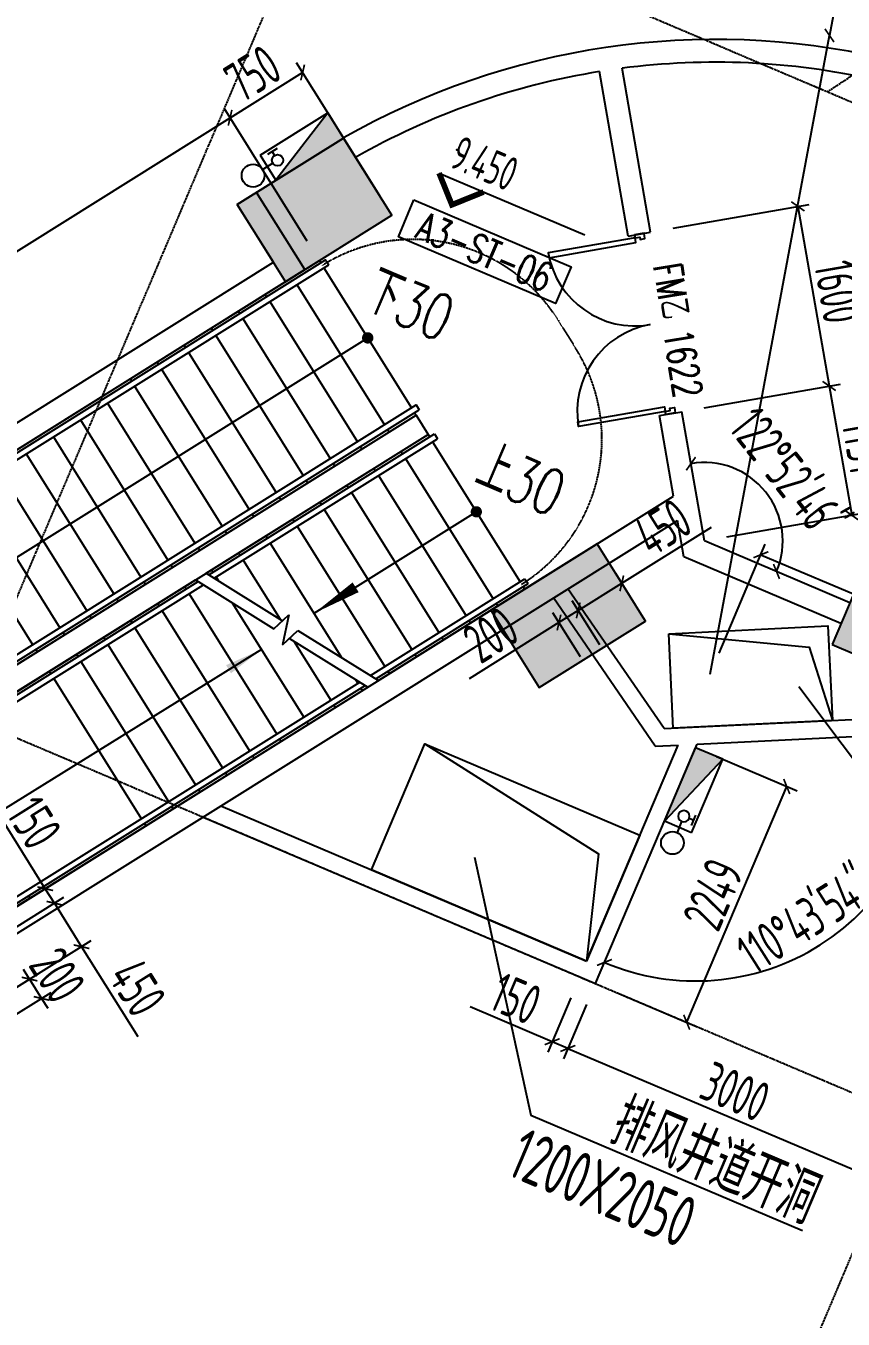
# Model space of a CAD drawing. Extents: x 11778731 to 12007717, y -6694179 to -6363962.
# Drawn here: x 11930312 to 11937485, y -6424865 to -6413515 of the extents above; entities that cross this region are included whole.
import ezdxf
from ezdxf.enums import TextEntityAlignment as Align
from ezdxf.xclip import XClip

# ---------------------------------------------------------------- set-up
doc = ezdxf.new("R2010")
doc.units = 0
doc.header["$LTSCALE"] = 10
doc.header["$MEASUREMENT"] = 0
doc.header["$XCLIPFRAME"] = 0
for name, pattern in [('A3-RG-axis-100$0$CENTER', [2, 1.25, -0.25, 0.25, -0.25]), ('A3-RI-3F$0$DASH', [0.35, 0.25, -0.1]), ('A3-RV-3F$0$DASH', [0.35, 0.25, -0.1])]:
    doc.linetypes.add(name, pattern=pattern)
for name, color, linetype in [('A3-RB-3F-100$0$A-DIMS-100', 1, 'Continuous'), ('A3-RG-axis-100$0$A-GRID', 1, 'A3-RG-axis-100$0$CENTER'), ('A3-RI-3F$0$A-DOOR', 32, 'Continuous'), ('A3-RI-3F$0$A-FLOR-CURT', 55, 'Continuous'), ('A3-RI-3F$0$A-STRS-HRAL', 80, 'Continuous'), ('A3-RI-3F$0$A-WALL', 7, 'Continuous'), ('A3-RM-3F$0$0P-FE-FH-P', 41, 'A3-RM-3F$0$YJdef_FE-FH_LINE_F'), ('A3-RM-3F$0$0P-FE-FH-V', 141, 'Continuous'), ('A3-RM-3F$0$0P-FE-HY', 141, 'Continuous'), ('A3-RM-3F$0$A-EQPM', 55, 'Continuous'), ('A3-RS-1F$0$A-HATH-GRAY', 8, 'Continuous'), ('A3-RS-1F$0$A-WALL', 7, 'Continuous'), ('A3-RV-3F$0$A-STRS', 50, 'Continuous'), ('A3-RV-3F$0$A-STRS-HRAL', 80, 'Continuous'), ('A3-RV-3F$0$A-SYMB-STRS', 1, 'Continuous'), ('A3-SYMB-3F-100$0$A-SYMB', 4, 'Continuous'), ('A3-SYMB-3F-100$0$A-SYMB-AREA', 4, 'Continuous'), ('A3-SYMB-3F-100$0$A-SYMB-DOOR', 3, 'Continuous'), ('A3-SYMB-3F-100$0$A-SYMB-DOOR1', 3, 'Continuous'), ('A3-SYMB-3F-100$0$A-SYMB-DOOR2', 3, 'Continuous'), ('A3-SYMB-3F-100$0$A-SYMB-DOOR3', 3, 'Continuous'), ('A3-SYMB-3F-100$0$A-SYMB-NAME', 4, 'Continuous'), ('A3-SYMB-3F-100$0$A-SYMB-NAME-E', 4, 'Continuous'), ('A3-SYMB-3F-100$0$A-SYMB-NUMB-T', 4, 'Continuous'), ('A3-SYMB-3F-100$0$A-SYMB-STRS', 1, 'Continuous')]:
    doc.layers.add(name, color=color, linetype=linetype)
doc.styles.add('A3-RB-3F-100$0$XD2008', font='xd-hzs.shx', dxfattribs={"width": 0.7, "bigfont": 'xd-hztxt.shx'})
doc.styles.add('A3-RM-3F$0$hz1', font='hzs.shx', dxfattribs={"width": 0.75, "bigfont": 'hztxt.shx'})
doc.styles.add('A3-SYMB-3F-100$0$ECADI', font='hzs.shx', dxfattribs={"width": 0.7, "bigfont": 'hztxt.shx'})
doc.styles.add('A3-SYMB-3F-100$0$ECADI-TXT', font='simplex.shx', dxfattribs={"bigfont": 'hztxt.shx'})
doc.styles.add('A3-SYMB-3F-100$0$XD2008', font='hzs.shx', dxfattribs={"width": 0.7, "bigfont": 'hztxt.shx'})
doc.linetypes.add('A3-RM-3F$0$YJdef_FE-FH_LINE_F', pattern='A,4,-0.2,["F",A3-RM-3F$0$hz1,S=0.2,R=0,X=-0.1,Y=-0.1],-0.1', length=4.3)
doc.dimstyles.new('A3-RB-3F-100$0$XD100', dxfattribs={"dimscale": 100, "dimtxt": 3.5, "dimasz": 1.5, "dimexe": 1, "dimexo": 2, "dimgap": 0.5, "dimtad": 1, "dimdec": 0, "dimdsep": 46, "dimtxsty": 'A3-RB-3F-100$0$XD2008', "dimcen": 2.5, "dimclrt": 4, "dimaunit": 1, "dimadec": 0, "dimazin": 0, "dimtfac": 1, "dimtdec": 0, "dimtix": 1, "dimtmove": 0, "dimatfit": 3, "dimfxl": 0, "dimtolj": 1, "dimtzin": 0, "dimarcsym": 0})
doc.dimstyles.new('A3-RB-3F-100$0$XD100$0', dxfattribs={"dimscale": 100, "dimtxt": 3.5, "dimasz": 1, "dimexe": 1, "dimexo": 2, "dimgap": 0.5, "dimtad": 1, "dimdec": 0, "dimdsep": 46, "dimtxsty": 'A3-RB-3F-100$0$XD2008', "dimblk1": 'A3-RB-3F-100$0$_ARCHTICK', "dimblk2": 'A3-RB-3F-100$0$_ARCHTICK', "dimsah": 1, "dimcen": 2.5, "dimclrt": 4, "dimaunit": 1, "dimadec": 0, "dimazin": 0, "dimtfac": 1, "dimtdec": 0, "dimtix": 1, "dimtmove": 0, "dimatfit": 3, "dimfxl": 0, "dimtolj": 1, "dimtzin": 0, "dimarcsym": 0})

# ---------------------------------------------------------------- blocks, each defined once
blk = doc.blocks.new('A3-RV-3F')
at = {"layer": 'A3-RV-3F$0$A-STRS'}
for points in [[(11926598, -6419505), (11932888, -6415574), (11932901, -6415596)], [(11932927, -6415638), (11933696, -6416868)], [(11932413, -6415871), (11932426, -6415892)], [(11932690, -6415786), (11933458, -6417016)], [(11932453, -6415935), (11933221, -6417165)], [(11932175, -6416020), (11932189, -6416041)], [(11932215, -6416083), (11932983, -6417313)], [(11931938, -6416168), (11931951, -6416189)], [(11931978, -6416232), (11932746, -6417461)], [(11931700, -6416316), (11931714, -6416338)], [(11931740, -6416380), (11932509, -6417610)], [(11931463, -6416465), (11931476, -6416486)], [(11931503, -6416528), (11932271, -6417758)], [(11931226, -6416613), (11931239, -6416634)], [(11931265, -6416677), (11932034, -6417906)], [(11931028, -6416825), (11931796, -6418055)], [(11933722, -6416910), (11933736, -6416931)], [(11928111, -6420446), (11933736, -6416931)], [(11930790, -6416973), (11931559, -6418203)], [(11930553, -6417122), (11931321, -6418352)], [(11931894, -6418318), (11933842, -6417101), (11933855, -6417122)], [(11933485, -6417059), (11933498, -6417080)], [(11933247, -6417207), (11933261, -6417228)], [(11933604, -6417249), (11933617, -6417271)], [(11933881, -6417165), (11934650, -6418394)], [(11930315, -6417270), (11931084, -6418500)], [(11933010, -6417355), (11933023, -6417376)], [(11933644, -6417313), (11934412, -6418543)], [(11930078, -6417419), (11930846, -6418648)], [(11933367, -6417398), (11933380, -6417419)], [(11933406, -6417461), (11934175, -6418691)], [(11929841, -6417567), (11930609, -6418797)], [(11932773, -6417504), (11932786, -6417525)], [(11933129, -6417546), (11933142, -6417567)], [(11932535, -6417652), (11932548, -6417673)], [(11932892, -6417694), (11932905, -6417716)], [(11933169, -6417610), (11933937, -6418839)], [(11929603, -6417715), (11930371, -6418945)], [(11932298, -6417800), (11932311, -6417822)], [(11932931, -6417758), (11933700, -6418988)], [(11932654, -6417843), (11932668, -6417864)], [(11932694, -6417906), (11933462, -6419136)], [(11932060, -6417949), (11932073, -6417970)], [(11932417, -6417991), (11932430, -6418012)], [(11931823, -6418097), (11931836, -6418118)], [(11932179, -6418140), (11932193, -6418161)], [(11932457, -6418055), (11933083, -6419058)], [(11931585, -6418246), (11931598, -6418267)], [(11932219, -6418203), (11932543, -6418722)], [(11926188, -6421913), (11926175, -6421891), (11931800, -6418377)], [(11931942, -6418288), (11931955, -6418309)], [(11931982, -6418352), (11932003, -6418385)], [(11931348, -6418394), (11931361, -6418415)], [(11931704, -6418436), (11931718, -6418458)], [(11931744, -6418500), (11932513, -6419730)], [(11934676, -6418437), (11934689, -6418458), (11933407, -6419259)], [(11931110, -6418542), (11931124, -6418564)], [(11931467, -6418585), (11931480, -6418606)], [(11932123, -6418578), (11932750, -6419581)], [(11934439, -6418585), (11934452, -6418606)], [(11930873, -6418691), (11930886, -6418712)], [(11931507, -6418648), (11932275, -6419878)], [(11930635, -6418839), (11930649, -6418860)], [(11931230, -6418733), (11931243, -6418754)], [(11931269, -6418797), (11932038, -6420026)], [(11934201, -6418733), (11934215, -6418755)], [(11930992, -6418881), (11931005, -6418903)], [(11931032, -6418945), (11931800, -6420175)], [(11932664, -6418914), (11932988, -6419433)], [(11933964, -6418882), (11933977, -6418903)], [(11930398, -6418987), (11930411, -6419009)], [(11930755, -6419030), (11930768, -6419051)], [(11933726, -6419030), (11933740, -6419051)], [(11930517, -6419178), (11930530, -6419199)], [(11930794, -6419093), (11931563, -6420323)], [(11933489, -6419179), (11933502, -6419200)], [(11930557, -6419242), (11931325, -6420472)], [(11933204, -6419251), (11933225, -6419284)], [(11931352, -6420514), (11931365, -6420535), (11933312, -6419318)], [(11933251, -6419327), (11933265, -6419348)], [(11933014, -6419475), (11933027, -6419496)], [(11932777, -6419624), (11932790, -6419645)], [(11932539, -6419772), (11932552, -6419793)], [(11932302, -6419920), (11932315, -6419942)], [(11932064, -6420069), (11932077, -6420090)], [(11931827, -6420217), (11931840, -6420238)], [(11931589, -6420366), (11931603, -6420387)], [(11930347, -6421171), (11931365, -6420535)], [(11930334, -6421150), (11930347, -6421171), (11927023, -6423248), (11927010, -6423227)]]:
    blk.add_lwpolyline(points, dxfattribs=at)
at = {"layer": 'A3-RV-3F$0$A-STRS-HRAL'}
for p, q in [((11931918, -6418333), (11933897, -6417096)), ((11931965, -6418362), (11933924, -6417138)), ((11933336, -6419215), (11934692, -6418368)), ((11934692, -6418368), (11934719, -6418410)), ((11933383, -6419245), (11934719, -6418410))]:
    blk.add_line(p, q, dxfattribs=at)
for points in [[(11926622, -6419519), (11932943, -6415569), (11932970, -6415612)], [(11926669, -6419549), (11932970, -6415612)], [(11928061, -6420389), (11933738, -6416841), (11933765, -6416884)], [(11928087, -6420431), (11933765, -6416884)], [(11933897, -6417096), (11933924, -6417138)], [(11926146, -6421939), (11931823, -6418392)], [(11926173, -6421982), (11931871, -6418421)], [(11926941, -6423211), (11933242, -6419274)], [(11926941, -6423211), (11926967, -6423254), (11933289, -6419304)]]:
    blk.add_lwpolyline(points, dxfattribs=at)
at = {"layer": 'A3-RV-3F$0$A-SYMB-STRS'}
for p, q in [((11927545, -6419856), (11933312, -6416253)), ((11932841, -6418670), (11934265, -6417779)), ((11931800, -6418377), (11932489, -6418806)), ((11931894, -6418318), (11932565, -6418735)), ((11932489, -6418806), (11932620, -6418684)), ((11932620, -6418684), (11932564, -6418947)), ((11932564, -6418947), (11932700, -6418820)), ((11932700, -6418820), (11933407, -6419259)), ((11932625, -6418890), (11933312, -6419318)), ((11932380, -6418988), (11926599, -6422570))]:
    blk.add_line(p, q, dxfattribs=at)
at = {"layer": 'A3-RV-3F$0$A-SYMB-STRS', "linetype": 'A3-RV-3F$0$DASH'}
blk.add_lwpolyline([(11932914, -6415617, -0.415244), (11934984, -6416099), (11935137, -6416344, -0.415244), (11934663, -6418415)], format="xyb", dxfattribs=at)
at = {"layer": 'A3-RV-3F$0$A-SYMB-STRS', "extrusion": (6.84426e-15, 1.20972e-14, -1), "const_width": 50, "elevation": 0}
for points in [[(-11933287, -6416255, -1), (-11933337, -6416251, -1)], [(-11934241, -6417781, -1), (-11934290, -6417778, -1)]]:
    blk.add_lwpolyline(points, format="xyb", close=True, dxfattribs=at)
at = {"layer": 'A3-RV-3F$0$A-SYMB-STRS'}
blk.add_lwpolyline([(11932841, -6418670, 0, 100, 0), (11933206, -6418442, 100, 100, 0)], format="xyseb", dxfattribs=at)
at = {"layer": 'A3-RV-3F$0$A-SYMB-STRS', "extrusion": (2.86986e-09, 6.12683e-09, -1)}
blk.add_solid([(-11932069, -6419125, 0), (-11932112, -6419197, 0), (-11932380, -6418988, 0)], dxfattribs=at)
blk = doc.blocks.new('A3-RI-3F$0$J-双扇门-1600')
for points in [[(-800, 0), (-773, 0), (-773, 43), (-752, 43), (-752, 85), (-800, 85)], [(-773, 0), (-773, -773), (-731, -773), (-731, 0)], [(773, 0), (773, -773), (731, -773), (731, 0)], [(800, 0), (773, 0), (773, 43), (752, 43), (752, 85), (800, 85)]]:
    blk.add_lwpolyline(points, close=True)
for centre, start, end in [((-773, 0), 270, 360), ((773, 0), 180, 270)]:
    blk.add_arc(centre, 773, start, end)
blk = doc.blocks.new('A3-RI-3F')
at = {"layer": 'A3-RI-3F$0$A-FLOR-CURT', "color": 170, "linetype": 'A3-RI-3F$0$DASH', "const_width": 50}
blk.add_lwpolyline([(11926493, -6396565, 0.052123), (11917489, -6394434), (11917228, -6394435), (11916164, -6395948), (11915379, -6395377, 0.263888), (11909910, -6402375), (11909461, -6410947, 0.270782), (11913854, -6418314, 0.242696), (11921643, -6418532), (11929176, -6413825, -0.244698), (11942986, -6412739), (11948447, -6415057, 0.668179), (11951083, -6412467), (11948801, -6406818, 0.221695), (11943856, -6402207), (11926494, -6396566)], format="xyb", dxfattribs=at)
at = {"layer": 'A3-RI-3F$0$A-STRS-HRAL'}
for radius in [15000, 14850]:
    blk.add_arc((11937125, -6426546), radius, 67, 122, dxfattribs=at)
at = {"layer": 'A3-RI-3F$0$A-WALL'}
for p, q in [((11935598, -6415359), (11935346, -6413915)), ((11935795, -6415324), (11935544, -6413887)), ((11932167, -6415082), (11933100, -6414499)), ((11932761, -6415654), (11932337, -6414976)), ((11932485, -6415590), (11932167, -6415082)), ((11935598, -6415359), (11935795, -6415324)), ((11925332, -6420296), (11932761, -6415654)), ((11925395, -6420020), (11932485, -6415590)), ((11935872, -6416935), (11936069, -6416901)), ((11936267, -6418035), (11936069, -6416901)), ((11926069, -6421722), (11933736, -6416931)), ((11933736, -6416931), (11933842, -6417101)), ((11935995, -6417642), (11935872, -6416935)), ((11926175, -6421891), (11933842, -6417101)), ((11926000, -6423888), (11935995, -6417642)), ((11926224, -6423983), (11936032, -6417855)), ((11936088, -6418176), (11936032, -6417855)), ((11937544, -6418577), (11936267, -6418035)), ((11937466, -6418761), (11936088, -6418176)), ((11935913, -6419682), (11935070, -6418456)), ((11935836, -6419836), (11934943, -6418535)), ((11935913, -6419682), (11939829, -6419491)), ((11936203, -6419818), (11939930, -6419636)), ((11935231, -6421723), (11936036, -6419826)), ((11935311, -6421920), (11936203, -6419818)), ((11935836, -6419836), (11936036, -6419826)), ((11932022, -6420361), (11935231, -6421723)), ((11931867, -6420458), (11935311, -6421920))]:
    blk.add_line(p, q, dxfattribs=at)
for radius, start, end in [(6600, 77.148, 119.6615), (6400, 77.4686, 97.3761), (6400, 99.1674, 119.6615)]:
    blk.add_arc((11936366, -6420234), radius, start, end, dxfattribs=at)
at = {"layer": 'A3-RI-3F$0$A-DOOR', "rotation": 279.8794544605569}
blk.add_blockref('A3-RI-3F$0$J-双扇门-1600', (11935791, -6416137), dxfattribs=at)
blk = doc.blocks.new('A3-RG-axis-100')
at = {"layer": 'A3-RG-axis-100$0$A-GRID'}
for p, q in [((11907163.4, -6401280.8), (11992184.7, -6437370.3)), ((11937347.4, -6414093.2), (11955262.9, -6402285.8)), ((11906717.6, -6409782.5), (11989058.9, -6444734.3)), ((11932913.4, -6412211.1), (11914822.5, -6454830.7)), ((11941198, -6415727.7), (11923107, -6458347.2))]:
    blk.add_line(p, q, dxfattribs=at)
for radius, start, end in [(294300, 57.267208, 69.150423), (288800, 57.079997, 69.144838)]:
    blk.add_arc((11778730.7, -6694178.7), radius, start, end, dxfattribs=at)
blk = doc.blocks.new('A3-SYMB-3F-100$0$ECADI-TAG-NAME')
at = {"layer": 'A3-SYMB-3F-100$0$A-SYMB-NAME', "style": 'A3-SYMB-3F-100$0$ECADI-TXT', "width": 0.7}
blk.add_attdef('CHINESENAME', (1.86, 1.53), '', height=4, dxfattribs=at)
at = {"layer": 'A3-SYMB-3F-100$0$A-SYMB-NAME-E', "style": 'A3-SYMB-3F-100$0$ECADI-TXT', "width": 0.7}
blk.add_attdef('ENGLISHLOW', (2.18, 6.96), '', height=2.5, dxfattribs=at)
blk = doc.blocks.new('A3-SYMB-3F-100$0$ECADI-TAG-ROOM')
at = {"layer": 'A3-SYMB-3F-100$0$A-SYMB-AREA', "style": 'A3-SYMB-3F-100$0$ECADI', "width": 0.7}
blk.add_attdef('340M2', text='', height=2.5, dxfattribs=at).set_placement((7.17, -1.75), align=Align.MIDDLE_LEFT)
at = {"layer": 'A3-SYMB-3F-100$0$A-SYMB-NAME', "style": 'A3-SYMB-3F-100$0$ECADI', "width": 0.7}
blk.add_attdef('CHINESENAME', (-5.13, 0.09), '', height=4.5, dxfattribs=at)
at = {"layer": 'A3-SYMB-3F-100$0$A-SYMB-NAME-E', "style": 'A3-SYMB-3F-100$0$ECADI', "width": 0.7}
for tag, p in [('ENGLISHHIGH', (-5.13, 8.04)), ('ENGLISHLOW', (-5.13, 4.84))]:
    blk.add_attdef(tag, p, '', height=2.5, dxfattribs=at)
blk = doc.blocks.new('A3-SYMB-3F-100$0$ECADI-TAG-DOOR')
at = {"layer": 'A3-SYMB-3F-100$0$A-SYMB-DOOR', "style": 'A3-SYMB-3F-100$0$ECADI-TXT', "width": 0.7}
for tag, p in [('门窗主编号1', (-6.41, 7.26)), ('门窗主编号2', (2.08, 7.26))]:
    blk.add_attdef(tag, p, '', height=2.5, dxfattribs=at)
at = {"layer": 'A3-SYMB-3F-100$0$A-SYMB-DOOR', "style": 'A3-SYMB-3F-100$0$ECADI-TXT', "width": 0.7, "flags": 1}
for tag, p in [('洞口尺寸(宽X高)', (-6.42, 1.62)), ('备注', (-6.39, -1.21))]:
    blk.add_attdef(tag, p, '', height=2.5, dxfattribs=at)
at = {"layer": 'A3-SYMB-3F-100$0$A-SYMB-DOOR1', "style": 'A3-SYMB-3F-100$0$ECADI-TXT', "width": 0.7}
blk.add_attdef('门窗辅编号1', (-6.41, 4.41), '', height=2.5, dxfattribs=at)
at = {"layer": 'A3-SYMB-3F-100$0$A-SYMB-DOOR2', "style": 'A3-SYMB-3F-100$0$ECADI-TXT', "width": 0.7}
blk.add_attdef('门窗辅编号2', (-2.86, 4.41), '', height=2.5, dxfattribs=at)
at = {"layer": 'A3-SYMB-3F-100$0$A-SYMB-DOOR3', "style": 'A3-SYMB-3F-100$0$ECADI-TXT', "width": 0.7}
blk.add_attdef('门窗辅编号3', (2.32, 4.41), '', height=2.5, dxfattribs=at)
blk = doc.blocks.new('A3-SYMB-3F-100$0$ECADI-TAG-HGHT（国标）')
at = {"color": 1}
blk.add_line((-2.12, 2.12), (11.77, 2.12), dxfattribs=at)
at = {"color": 1, "const_width": 0.5}
blk.add_lwpolyline([(-2.12, 2.12), (0, 0), (2.12, 2.12)], dxfattribs=at)
at = {"color": 1}
blk.add_point((-1.48, 4.6), dxfattribs=at)
at = {"style": 'A3-SYMB-3F-100$0$XD2008', "width": 0.7}
blk.add_attdef('FL', text='', height=3, dxfattribs=at).set_placement((-2.69, 2.97), align=Align.RIGHT)
for tag, p in [('F.F.L.', (2.28, 2.97)), ('T.O.S.', (2.28, -1.1))]:
    blk.add_attdef(tag, p, '', height=3, dxfattribs=at)
blk = doc.blocks.new('A3-SYMB-3F-100$0$ECADI-TAG-CODE')
at = {"layer": 'A3-SYMB-3F-100$0$A-SYMB-NUMB-T', "color": 1}
blk.add_lwpolyline([(0, 3.5), (15, 3.5), (15, 0), (0, 0)], close=True, dxfattribs=at)
at = {"layer": 'A3-SYMB-3F-100$0$A-SYMB-NUMB-T', "style": 'A3-SYMB-3F-100$0$ECADI-TXT', "width": 0.7}
blk.add_attdef('CODE', text='', height=2.5, dxfattribs=at).set_placement((7.5, 1.75), align=Align.MIDDLE_CENTER)
blk = doc.blocks.new('A3-SYMB-3F-100')
at = {"layer": 'A3-SYMB-3F-100$0$A-SYMB'}
for points in [[(11937096, -6419313), (11939775, -6422879), (11942003, -6423825)], [(11934250, -6420811), (11934743, -6423074), (11937129, -6424086)]]:
    blk.add_lwpolyline(points, dxfattribs=at)
ref = blk.add_blockref('A3-SYMB-3F-100$0$ECADI-TAG-HGHT（国标）', (11934051, -6415085), dxfattribs=dict(at, xscale=100, yscale=100.0000000002328, rotation=337))
ref.add_attrib('F.F.L.', '9.450', (11934016, -6414748), dxfattribs={"layer": '0', "height": 300, "rotation": 337, "style": 'A3-SYMB-3F-100$0$XD2008', "width": 0.7})
at = {"layer": 'A3-SYMB-3F-100$0$A-SYMB', "xscale": 100.0000000100172, "yscale": 100.0000000002328, "zscale": 100, "rotation": 337}
blk.add_blockref('A3-SYMB-3F-100$0$ECADI-TAG-CODE', (11933581, -6415365), dxfattribs=at).add_auto_attribs({'CODE': 'A3-ST-06'})
at = {"layer": 'A3-SYMB-3F-100$0$A-SYMB'}
ref = blk.add_blockref('A3-SYMB-3F-100$0$ECADI-TAG-ROOM', (11935878, -6423521), dxfattribs=dict(at, xscale=99.99999999989046, yscale=100.0000000001164, rotation=337))
ref.add_attrib('CHINESENAME', '排风井道开洞', (11935410, -6423312), dxfattribs={"height": 450, "rotation": 337, "style": 'A3-SYMB-3F-100$0$ECADI', "width": 0.7})
ref = blk.add_blockref('A3-SYMB-3F-100$0$ECADI-TAG-ROOM', (11934985, -6423800), dxfattribs=dict(at, xscale=99.99999999989046, yscale=100.0000000001164, rotation=337))
ref.add_attrib('CHINESENAME', '1200X2050', (11934517, -6423592), dxfattribs={"height": 450, "rotation": 337, "style": 'A3-SYMB-3F-100$0$ECADI', "width": 0.7})
at = {"layer": 'A3-SYMB-3F-100$0$A-SYMB-DOOR'}
ref = blk.add_blockref('A3-SYMB-3F-100$0$ECADI-TAG-DOOR', (11935215, -6416449, -333), dxfattribs=dict(at, xscale=99.999999999973, yscale=100.0000000000001, zscale=100, rotation=279.3354137470328))
ref.add_attrib('门窗主编号1', 'FM乙', dxfattribs={"height": 250, "rotation": 279.3354, "style": 'A3-SYMB-3F-100$0$ECADI-TXT', "width": 0.7}).set_placement((11935896, -6416103, -333), align=Align.RIGHT)
ref.add_attrib('门窗主编号2', '1622', (11935908, -6416202), dxfattribs={"height": 250, "rotation": 279.3354, "style": 'A3-SYMB-3F-100$0$ECADI-TXT', "width": 0.7})
at = {"layer": 'A3-SYMB-3F-100$0$A-SYMB-STRS'}
ref = blk.add_blockref('A3-SYMB-3F-100$0$ECADI-TAG-NAME', (11933024, -6416064), dxfattribs=dict(at, xscale=100, yscale=99.99999999999999, rotation=337))
ref.add_attrib('CHINESENAME', '下30', (11933254, -6415996), dxfattribs={"height": 400, "rotation": 337, "style": 'A3-SYMB-3F-100$0$ECADI-TXT', "oblique": 360, "width": 0.7})
ref = blk.add_blockref('A3-SYMB-3F-100$0$ECADI-TAG-NAME', (11934000, -6417600), dxfattribs=dict(at, xscale=100, yscale=99.99999999999999, rotation=337))
ref.add_attrib('CHINESENAME', '上30', (11934230, -6417532), dxfattribs={"height": 400, "rotation": 337, "style": 'A3-SYMB-3F-100$0$ECADI-TXT', "oblique": 360, "width": 0.7})
blk = doc.blocks.new('A3-RB-3F-100$0$_ARCHTICK')
at = {"color": 0, "linetype": 'ByBlock', "const_width": 0.15}
blk.add_lwpolyline([(-0.5, -0.5), (0.5, 0.5)], dxfattribs=at)
blk = doc.blocks.new('*D1176')
at = {"layer": 'A3-RB-3F-100$0$A-DIMS-100', "color": 0, "lineweight": -2}
for p, q in [((11929985, -6422105), (11930429, -6421827)), ((11930344, -6421880), (11930291, -6421796)), ((11930344, -6421880), (11930450, -6422050)), ((11930091, -6422274), (11930535, -6421997)), ((11930450, -6422050), (11930503, -6422135))]:
    blk.add_line(p, q, dxfattribs=at)
at = {"layer": 'A3-RB-3F-100$0$A-DIMS-100', "color": 0, "lineweight": -2, "xscale": 100, "yscale": 100, "zscale": 100}
for p, rotation in [((11930344, -6421880), 301.9997812812065), ((11930450, -6422050), 121.9997812812065)]:
    blk.add_blockref('A3-RB-3F-100$0$_ARCHTICK', p, dxfattribs=dict(at, rotation=rotation))
at = {"layer": 'A3-RB-3F-100$0$A-DIMS-100', "color": 4, "insert": (11930588, -6421846), "char_height": 350, "attachment_point": 5, "rotation": 301.9998, "style": 'A3-RB-3F-100$0$XD2008'}
blk.add_mtext('\\A1;200', dxfattribs=at)
blk = doc.blocks.new('*D1182')
at = {"layer": 'A3-RB-3F-100$0$A-DIMS-100', "color": 0, "lineweight": -2}
for p, q in [((11933418, -6415007), (11932688, -6413839)), ((11932104, -6414321), (11932741, -6413924)), ((11932782, -6415405), (11932051, -6414236))]:
    blk.add_line(p, q, dxfattribs=at)
at = {"layer": 'A3-RB-3F-100$0$A-DIMS-100', "color": 0, "lineweight": -2, "xscale": 100, "yscale": 100, "zscale": 100}
for p, rotation in [((11932741, -6413924), 31.99999999994819), ((11932104, -6414321), 211.9999999999482)]:
    blk.add_blockref('A3-RB-3F-100$0$_ARCHTICK', p, dxfattribs=dict(at, rotation=rotation))
at = {"layer": 'A3-RB-3F-100$0$A-DIMS-100', "color": 4, "insert": (11932303, -6413932), "char_height": 350, "attachment_point": 5, "rotation": 32, "style": 'A3-RB-3F-100$0$XD2008'}
blk.add_mtext('\\A1;750', dxfattribs=at)
blk = doc.blocks.new('*D381')
at = {"layer": 'A3-RB-3F-100$0$A-DIMS-100', "color": 0, "lineweight": -2}
for p, q in [((11930482, -6421087), (11930014, -6420338)), ((11929805, -6421510), (11930567, -6421034)), ((11930562, -6421214), (11930482, -6421087)), ((11929884, -6421637), (11930646, -6421161))]:
    blk.add_line(p, q, dxfattribs=at)
at = {"layer": 'A3-RB-3F-100$0$A-DIMS-100', "color": 0, "lineweight": -2, "xscale": 100, "yscale": 100, "zscale": 100}
for p, rotation in [((11930482, -6421087), 121.9997812810557), ((11930562, -6421214), 301.9997812810557)]:
    blk.add_blockref('A3-RB-3F-100$0$_ARCHTICK', p, dxfattribs=dict(at, rotation=rotation))
at = {"layer": 'A3-RB-3F-100$0$A-DIMS-100', "color": 4, "insert": (11930386, -6420508), "char_height": 350, "attachment_point": 5, "rotation": 301.9998, "style": 'A3-RB-3F-100$0$XD2008'}
blk.add_mtext('\\A1;150', dxfattribs=at)
blk = doc.blocks.new('*D382')
at = {"layer": 'A3-RB-3F-100$0$A-DIMS-100', "color": 0, "lineweight": -2}
for p, q in [((11929884, -6421637), (11930646, -6421161)), ((11930562, -6421214), (11930800, -6421596)), ((11930123, -6422019), (11930885, -6421543)), ((11930800, -6421596), (11931293, -6422384))]:
    blk.add_line(p, q, dxfattribs=at)
at = {"layer": 'A3-RB-3F-100$0$A-DIMS-100', "color": 0, "lineweight": -2, "xscale": 100, "yscale": 100, "zscale": 100}
for p, rotation in [((11930562, -6421214), 121.9997812810321), ((11930800, -6421596), 301.999781281032)]:
    blk.add_blockref('A3-RB-3F-100$0$_ARCHTICK', p, dxfattribs=dict(at, rotation=rotation))
at = {"layer": 'A3-RB-3F-100$0$A-DIMS-100', "color": 4, "insert": (11931290, -6421956), "char_height": 350, "attachment_point": 5, "rotation": 301.9998, "style": 'A3-RB-3F-100$0$XD2008'}
blk.add_mtext('\\A1;450', dxfattribs=at)
blk = doc.blocks.new('*D386')
at = {"layer": 'A3-RB-3F-100$0$A-DIMS-100', "color": 0, "lineweight": -2}
for p, q in [((11935349, -6418947), (11935107, -6418560)), ((11935179, -6419053), (11934938, -6418666)), ((11935160, -6418645), (11934991, -6418751)), ((11934991, -6418751), (11934202, -6419244))]:
    blk.add_line(p, q, dxfattribs=at)
at = {"layer": 'A3-RB-3F-100$0$A-DIMS-100', "color": 0, "lineweight": -2, "xscale": 100, "yscale": 100, "zscale": 100}
for p, rotation in [((11935160, -6418645), 32.00502779377602), ((11934991, -6418751), 212.005027793776)]:
    blk.add_blockref('A3-RB-3F-100$0$_ARCHTICK', p, dxfattribs=dict(at, rotation=rotation))
at = {"layer": 'A3-RB-3F-100$0$A-DIMS-100', "color": 4, "insert": (11934392, -6418860), "char_height": 350, "attachment_point": 5, "rotation": 32.005, "style": 'A3-RB-3F-100$0$XD2008'}
blk.add_mtext('\\A1;200', dxfattribs=at)
blk = doc.blocks.new('*D387')
at = {"layer": 'A3-RB-3F-100$0$A-DIMS-100', "color": 0, "lineweight": -2}
for p, q in [((11935542, -6418407), (11936330, -6417914)), ((11935730, -6418708), (11935489, -6418322)), ((11935160, -6418645), (11935542, -6418407)), ((11935349, -6418947), (11935107, -6418560))]:
    blk.add_line(p, q, dxfattribs=at)
at = {"layer": 'A3-RB-3F-100$0$A-DIMS-100', "color": 0, "lineweight": -2, "xscale": 100, "yscale": 100, "zscale": 100}
for p, rotation in [((11935542, -6418407), 32.00502779392723), ((11935160, -6418645), 212.0050277939272)]:
    blk.add_blockref('A3-RB-3F-100$0$_ARCHTICK', p, dxfattribs=dict(at, rotation=rotation))
at = {"layer": 'A3-RB-3F-100$0$A-DIMS-100', "color": 4, "insert": (11935902, -6417916), "char_height": 350, "attachment_point": 5, "rotation": 32.005, "style": 'A3-RB-3F-100$0$XD2008'}
blk.add_mtext('\\A1;450', dxfattribs=at)
blk = doc.blocks.new('*D390')
at = {"layer": 'A3-RB-3F-100$0$A-DIMS-100', "color": 0, "lineweight": -2}
for p, q in [((11932782, -6415405), (11932051, -6414236)), ((11924438, -6419112), (11932104, -6414321)), ((11925115, -6420195), (11924385, -6419027))]:
    blk.add_line(p, q, dxfattribs=at)
at = {"layer": 'A3-RB-3F-100$0$A-DIMS-100', "color": 0, "lineweight": -2, "xscale": 100, "yscale": 100, "zscale": 100}
for p, rotation in [((11932104, -6414321), 31.99996788078337), ((11924438, -6419112), 211.9999678807833)]:
    blk.add_blockref('A3-RB-3F-100$0$_ARCHTICK', p, dxfattribs=dict(at, rotation=rotation))
at = {"layer": 'A3-RB-3F-100$0$A-DIMS-100', "color": 4, "insert": (11928152, -6416525), "char_height": 350, "attachment_point": 5, "rotation": 32, "style": 'A3-RB-3F-100$0$XD2008'}
blk.add_mtext('\\A1;9040', dxfattribs=at)
blk = doc.blocks.new('*D398')
at = {"layer": 'A3-RB-3F-100$0$A-DIMS-100', "color": 0, "lineweight": -2}
for p in [(11937623, -6412215), (11936319, -6419203)]:
    blk.add_line(p, (11937365, -6413599), dxfattribs=at)
at = {"layer": 'A3-RB-3F-100$0$A-DIMS-100', "color": 0, "lineweight": -2, "xscale": 100, "yscale": 100, "zscale": 100, "rotation": 259.4245389215454}
blk.add_blockref('A3-RB-3F-100$0$_ARCHTICK', (11937365, -6413599), dxfattribs=at)
at = {"layer": 'A3-RB-3F-100$0$A-DIMS-100', "color": 4, "insert": (11937291, -6412768), "char_height": 350, "attachment_point": 5, "rotation": 79.4245, "style": 'A3-RB-3F-100$0$XD2008'}
blk.add_mtext('\\A1;R5700', dxfattribs=at)
blk = doc.blocks.new('*D399')
at = {"layer": 'A3-RB-3F-100$0$A-DIMS-100', "color": 0, "lineweight": -2}
for p, q in [((11936397, -6419019), (11936802, -6418064)), ((11936763, -6418156), (11939647, -6419380)), ((11939281, -6420243), (11939687, -6419288))]:
    blk.add_line(p, q, dxfattribs=at)
at = {"layer": 'A3-RB-3F-100$0$A-DIMS-100', "color": 0, "lineweight": -2, "xscale": 100, "yscale": 100, "zscale": 100}
for p, rotation in [((11936763, -6418156), 156.9999981291874), ((11939647, -6419380), 336.9999981291875)]:
    blk.add_blockref('A3-RB-3F-100$0$_ARCHTICK', p, dxfattribs=dict(at, rotation=rotation))
at = {"layer": 'A3-RB-3F-100$0$A-DIMS-100', "color": 4, "insert": (11938293, -6418561), "char_height": 350, "attachment_point": 5, "rotation": 337, "style": 'A3-RB-3F-100$0$XD2008'}
blk.add_mtext('\\A1;3133', dxfattribs=at)
blk = doc.blocks.new('*D402')
at = {"layer": 'A3-RB-3F-100$0$A-DIMS-100', "color": 0, "lineweight": -2}
blk.add_arc((11936267, -6418035), 688, 336.9999, 99.8795, dxfattribs=at)
at = {"layer": 'A3-RB-3F-100$0$A-DIMS-100', "color": 0, "lineweight": -2, "xscale": 100, "yscale": 100, "zscale": 100}
for p, rotation in [((11936149, -6417357), 189.8794544671354), ((11936900, -6418303), 246.9999494623069)]:
    blk.add_blockref('A3-RB-3F-100$0$_ARCHTICK', p, dxfattribs=dict(at, rotation=rotation))
at = {"layer": 'A3-RB-3F-100$0$A-DIMS-100', "color": 4, "insert": (11937008, -6417446), "char_height": 350, "attachment_point": 5, "rotation": 308.4397, "style": 'A3-RB-3F-100$0$XD2008'}
blk.add_mtext('\\A1;122°52\'46"', dxfattribs=at)
blk = doc.blocks.new('*D403')
at = {"layer": 'A3-RB-3F-100$0$A-DIMS-100', "color": 0, "lineweight": -2}
for p, q in [((11936266, -6416866), (11937461, -6416658)), ((11937362, -6416675), (11937560, -6417809)), ((11936464, -6418000), (11937658, -6417792))]:
    blk.add_line(p, q, dxfattribs=at)
at = {"layer": 'A3-RB-3F-100$0$A-DIMS-100', "color": 0, "lineweight": -2, "xscale": 100, "yscale": 100, "zscale": 100}
for p, rotation in [((11937362, -6416675), 99.87945446708147), ((11937560, -6417809), 279.8794544670814)]:
    blk.add_blockref('A3-RB-3F-100$0$_ARCHTICK', p, dxfattribs=dict(at, rotation=rotation))
at = {"layer": 'A3-RB-3F-100$0$A-DIMS-100', "color": 4, "insert": (11937683, -6417204), "char_height": 350, "attachment_point": 5, "rotation": 279.8795, "style": 'A3-RB-3F-100$0$XD2008'}
blk.add_mtext('\\A1;1151', dxfattribs=at)
blk = doc.blocks.new('*D404')
at = {"layer": 'A3-RB-3F-100$0$A-DIMS-100', "color": 0, "lineweight": -2}
for p, q in [((11935992, -6415290), (11937186, -6415082)), ((11937088, -6415099), (11937362, -6416675)), ((11936266, -6416866), (11937461, -6416658))]:
    blk.add_line(p, q, dxfattribs=at)
at = {"layer": 'A3-RB-3F-100$0$A-DIMS-100', "color": 0, "lineweight": -2, "xscale": 100, "yscale": 100, "zscale": 100}
for p, rotation in [((11937088, -6415099), 99.87945446710525), ((11937362, -6416675), 279.8794544671052)]:
    blk.add_blockref('A3-RB-3F-100$0$_ARCHTICK', p, dxfattribs=dict(at, rotation=rotation))
at = {"layer": 'A3-RB-3F-100$0$A-DIMS-100', "color": 4, "insert": (11937447, -6415849), "char_height": 350, "attachment_point": 5, "rotation": 279.8795, "style": 'A3-RB-3F-100$0$XD2008'}
blk.add_mtext('\\A1;1600', dxfattribs=at)
blk = doc.blocks.new('*D605')
at = {"layer": 'A3-RB-3F-100$0$A-DIMS-100', "color": 0, "lineweight": -2}
for p, q in [((11936373, -6419928), (11937082, -6420229)), ((11936112, -6422259), (11936990, -6420190)), ((11935495, -6421998), (11936204, -6422299))]:
    blk.add_line(p, q, dxfattribs=at)
at = {"layer": 'A3-RB-3F-100$0$A-DIMS-100', "color": 0, "lineweight": -2, "xscale": 100, "yscale": 100, "zscale": 100}
for p, rotation in [((11936990, -6420190), 66.99999999989357), ((11936112, -6422259), 246.9999999998935)]:
    blk.add_blockref('A3-RB-3F-100$0$_ARCHTICK', p, dxfattribs=dict(at, rotation=rotation))
at = {"layer": 'A3-RB-3F-100$0$A-DIMS-100', "color": 4, "insert": (11936344, -6421137), "char_height": 350, "attachment_point": 5, "rotation": 67, "style": 'A3-RB-3F-100$0$XD2008'}
blk.add_mtext('\\A1;2249', dxfattribs=at)
blk = doc.blocks.new('*D606')
at = {"layer": 'A3-RB-3F-100$0$A-DIMS-100', "color": 0, "lineweight": -2}
blk.add_arc((11936189, -6419850), 2047, 247, 357.7317, dxfattribs=at)
at = {"layer": 'A3-RB-3F-100$0$A-DIMS-100', "color": 0, "lineweight": -2, "xscale": 100, "yscale": 100, "zscale": 100}
for p, rotation in [((11938235, -6419931), 87.73169778263737), ((11935390, -6421734), 157.0000000265201)]:
    blk.add_blockref('A3-RB-3F-100$0$_ARCHTICK', p, dxfattribs=dict(at, rotation=rotation))
at = {"layer": 'A3-RB-3F-100$0$A-DIMS-100', "color": 4, "insert": (11937147, -6421360), "char_height": 350, "attachment_point": 5, "rotation": 32.3658, "style": 'A3-RB-3F-100$0$XD2008'}
blk.add_mtext('\\A1;110°43\'54"', dxfattribs=at)
blk = doc.blocks.new('*D607')
at = {"layer": 'A3-RB-3F-100$0$A-DIMS-100', "color": 0, "lineweight": -2}
for p, q in [((11934931, -6422430), (11934210, -6422124)), ((11935094, -6422045), (11934892, -6422522)), ((11935232, -6422104), (11935030, -6422581)), ((11935069, -6422489), (11934931, -6422430))]:
    blk.add_line(p, q, dxfattribs=at)
at = {"layer": 'A3-RB-3F-100$0$A-DIMS-100', "color": 0, "lineweight": -2, "xscale": 100, "yscale": 100, "zscale": 100}
for p, rotation in [((11934931, -6422430), 156.9999981290088), ((11935069, -6422489), 336.9999981290088)]:
    blk.add_blockref('A3-RB-3F-100$0$_ARCHTICK', p, dxfattribs=dict(at, rotation=rotation))
at = {"layer": 'A3-RB-3F-100$0$A-DIMS-100', "color": 4, "insert": (11934612, -6422051), "char_height": 350, "attachment_point": 5, "rotation": 337, "style": 'A3-RB-3F-100$0$XD2008'}
blk.add_mtext('\\A1;150', dxfattribs=at)
blk = doc.blocks.new('*D608')
at = {"layer": 'A3-RB-3F-100$0$A-DIMS-100', "color": 0, "lineweight": -2}
for p, q in [((11935232, -6422104), (11935030, -6422581)), ((11935069, -6422489), (11937830, -6423661)), ((11937994, -6423276), (11937791, -6423753))]:
    blk.add_line(p, q, dxfattribs=at)
at = {"layer": 'A3-RB-3F-100$0$A-DIMS-100', "color": 0, "lineweight": -2, "xscale": 100, "yscale": 100, "zscale": 100}
for p, rotation in [((11935069, -6422489), 156.9999981291931), ((11937830, -6423661), 336.999998129193)]:
    blk.add_blockref('A3-RB-3F-100$0$_ARCHTICK', p, dxfattribs=dict(at, rotation=rotation))
at = {"layer": 'A3-RB-3F-100$0$A-DIMS-100', "color": 4, "insert": (11936538, -6422868), "char_height": 350, "attachment_point": 5, "rotation": 337, "style": 'A3-RB-3F-100$0$XD2008'}
blk.add_mtext('\\A1;3000', dxfattribs=at)
blk = doc.blocks.new('A3-RS-1F')
at = {"layer": 'A3-RS-1F$0$A-HATH-GRAY'}
for points in [[(11932167, -6415082), (11932591, -6415760), (11933524, -6415177), (11933100, -6414499)], [(11937388, -6418945), (11938124, -6419257), (11938554, -6418245), (11937818, -6417932)], [(11934393, -6418643), (11934817, -6419322), (11935749, -6418739), (11935325, -6418060)]]:
    blk.add_hatch(color=256, dxfattribs=at).paths.add_polyline_path(points)
at = {"layer": 'A3-RS-1F$0$A-WALL'}
for points in [[(11932167, -6415082), (11932591, -6415760), (11933524, -6415177), (11933100, -6414499)], [(11937388, -6418945), (11938124, -6419257), (11938554, -6418245), (11937818, -6417932)], [(11934393, -6418643), (11934817, -6419322), (11935749, -6418739), (11935325, -6418060)]]:
    blk.add_3dface(points, dxfattribs=at)
blk = doc.blocks.new('A3-RM-3F$0$A$C6F954C98')
at = {"extrusion": (0, 0, -1)}
blk.add_hatch(color=256, dxfattribs=at).paths.add_polyline_path([(-260, 700), (0, 0), (0, 700)])
for p, q in [((260, 700), (0, 700)), ((0, 0), (0, 700)), ((260, 700), (0, 0)), ((260, 0), (260, 700)), ((231, 156, 0), (231, 56, 0)), ((260, 0), (0, 0)), ((231, 106, 0), (191, 106, 0))]:
    blk.add_line(p, q, dxfattribs=at)
blk.add_circle((-141, 106, 0), 50, dxfattribs=at)
blk = doc.blocks.new('A3-RM-3F')
at = {"layer": 'A3-RM-3F$0$0P-FE-FH-P'}
for p, q in [((11932479, -6414721, 0), (11932391, -6414776, 0)), ((11936067, -6420497, 0), (11936027, -6420593, 0))]:
    blk.add_line(p, q, dxfattribs=at)
at = {"layer": 'A3-RM-3F$0$0P-FE-FH-V'}
for centre in [(11932306, -6414829), (11935987, -6420685)]:
    blk.add_circle(centre, 100, dxfattribs=at)
at = {"layer": 'A3-RM-3F$0$A-EQPM'}
for points in [[(11935954, -6418849), (11937352, -6418781), (11937393, -6419610), (11935994, -6419678)], [(11935231, -6421723), (11933344, -6420922), (11933813, -6419817), (11935700, -6420618)]]:
    blk.add_lwpolyline(points, close=True, dxfattribs=at)
for points in [[(11935954, -6418849), (11937186, -6418968), (11937393, -6419610)], [(11933813, -6419817), (11935339, -6420782), (11935231, -6421723)]]:
    blk.add_lwpolyline(points, dxfattribs=at)
at = {"layer": 'A3-RM-3F$0$0P-FE-HY', "xscale": -1, "rotation": 301.9996229485193}
blk.add_blockref('A3-RM-3F$0$A$C6F954C98', (11932506, -6414870), dxfattribs=at)
at = {"layer": 'A3-RM-3F$0$0P-FE-HY', "rotation": 337.0000000273552}
blk.add_blockref('A3-RM-3F$0$A$C6F954C98', (11935916, -6420494), dxfattribs=at)
blk = doc.blocks.new('A3-RB-3F-100')
at = {"layer": 'A3-RB-3F-100$0$A-DIMS-100'}
dim = blk.add_radius_dim(center=(11936318.9, -6419202.6), mpoint=(11937365, -6413599.4), dimstyle='A3-RB-3F-100$0$XD100', override={"dimasz": 1, "dimblk1": 'A3-RB-3F-100$0$_ARCHTICK', "dimblk2": 'A3-RB-3F-100$0$_ARCHTICK', "dimsah": 1}, dxfattribs=at)
dim.commit()
dim.dimension.update_dxf_attribs({"geometry": '*D398', "text_midpoint": (11937291.4, -6412767.6)})
dim = blk.add_linear_dim(base=(11932740.5, -6413923.6), p1=(11932887.7, -6415574.5), p2=(11933523.8, -6415177), angle=32, dimstyle='A3-RB-3F-100$0$XD100$0', dxfattribs=at)
dim.commit()
dim.dimension.update_dxf_attribs({"geometry": '*D1182', "text_midpoint": (11932303.3, -6413931.5)})
for p1, p2, distance, picture, middle in [((11925221.3, -6420365), (11932887.7, -6415574.5), 1478, '*D390', (11928152.1, -6416525.5)), ((11935794.7, -6415324.3), (11936069.3, -6416900.6), 1312.4, '*D404', (11937446.6, -6415848.6)), ((11936069.3, -6416900.6), (11936266.8, -6418034.6), 1312.4, '*D403', (11937682.6, -6417203.8)), ((11936318.9, -6419202.6), (11939203.2, -6420427), 1136.9, '*D399', (11938293.2, -6418561.1)), ((11935310.6, -6421919.5), (11936189.3, -6419849.5), -870.1, '*D605', (11936343.7, -6421136.6))]:
    dim = blk.add_aligned_dim(p1=p1, p2=p2, distance=distance, dimstyle='A3-RB-3F-100$0$XD100$0', dxfattribs=at)
    dim.commit()
    dim.dimension.update_dxf_attribs({"geometry": picture, "text_midpoint": middle})
for base, line1, line2, picture, middle in [((11936921.174, -6417822.51), ((11938096.5493, -6418811.3338), (11936266.7625, -6418034.6335)), ((11936266.7625, -6418034.6335), (11936069.2523, -6416900.5501)), '*D402', (11937007.9372, -6417446.3491)), ((11936681.3, -6421836.3), ((11936189.3, -6419849.5), (11939779.1, -6419991.7)), ((11935310.6, -6421919.5), (11936189.3, -6419849.5)), '*D606', (11937146.7, -6421360.2))]:
    dim = blk.add_angular_dim_2l(base=base, line1=line1, line2=line2, dimstyle='A3-RB-3F-100$0$XD100', override={"dimasz": 1, "dimblk1": 'A3-RB-3F-100$0$_ARCHTICK', "dimblk2": 'A3-RB-3F-100$0$_ARCHTICK', "dimsah": 1, "dimadec": 3}, dxfattribs=at)
    dim.commit()
    dim.dimension.update_dxf_attribs({"geometry": picture, "text_midpoint": middle})
for base, p1, p2, angle, picture, middle in [((11935541.7, -6418406.5), (11935454.7, -6419116.3), (11935836.3, -6418877.8), 32.00503, '*D387', (11936020.8, -6418107.1)), ((11935160.1, -6418645), (11935285, -6419222.3), (11935454.7, -6419116.3), 32.00503, '*D386', (11934511.4, -6419050.5)), ((11930561.6, -6421214.1), (11929635.1, -6421616.2), (11929714.5, -6421743.4), 301.99978, '*D381', (11930195, -6420627.5)), ((11930800, -6421595.7), (11929714.5, -6421743.4), (11929953, -6422125), 301.99978, '*D382', (11931099.4, -6422074.9))]:
    dim = blk.add_linear_dim(base=base, p1=p1, p2=p2, angle=angle, dimstyle='A3-RB-3F-100$0$XD100$0', dxfattribs=at)
    dim.commit()
    dim.dimension.update_dxf_attribs({"geometry": picture, "text_midpoint": middle, "dimtype": 129})
dim = blk.add_aligned_dim(p1=(11929815.6, -6422210.9), p2=(11929921.6, -6422380.5), distance=623.5, text='200', dimstyle='A3-RB-3F-100$0$XD100$0', dxfattribs=at)
dim.commit()
dim.dimension.update_dxf_attribs({"geometry": '*D1176', "text_midpoint": (11930588.2, -6421846)})
dim = blk.add_linear_dim(base=(11935068.9, -6422489), p1=(11935172.5, -6421860.9), p2=(11935310.6, -6421919.5), angle=337, dimstyle='A3-RB-3F-100$0$XD100$0', override={"dimadec": 3}, dxfattribs=at)
dim.commit()
dim.dimension.update_dxf_attribs({"geometry": '*D607', "text_midpoint": (11934524.2, -6422257.9), "dimtype": 129})
dim = blk.add_aligned_dim(p1=(11935310.6, -6421919.5), p2=(11938072.1, -6423091.7), distance=-618.7, dimstyle='A3-RB-3F-100$0$XD100$0', override={"dimadec": 3}, dxfattribs=at)
dim.commit()
dim.dimension.update_dxf_attribs({"geometry": '*D608', "text_midpoint": (11936537.5, -6422868)})

msp = doc.modelspace()

# ---------------------------------------------------------------- block references
for name in ['A3-RG-axis-100', 'A3-RB-3F-100', 'A3-RI-3F', 'A3-RI-3F', 'A3-RI-3F', 'A3-SYMB-3F-100', 'A3-SYMB-3F-100', 'A3-RM-3F', 'A3-RV-3F', 'A3-RV-3F']:
    msp.add_blockref(name, (0, 0))
ref = msp.add_blockref('A3-RS-1F', (0, 0))
XClip(ref).set_block_clipping_path([(11880575.4595815204, -6415096.270357037), (11910249.6177904997, -6426601.7009763205), (11922841.9025027994, -6430599.4828046197), (11977834.5324543808, -6451371.0095163761), (12008409.3102089595, -6381594.5835881606), (11890394.8696729206, -6356927.6296852781), (11884882.5177205391, -6396620.1386088813)])

doc.saveas('drawing.dxf')
